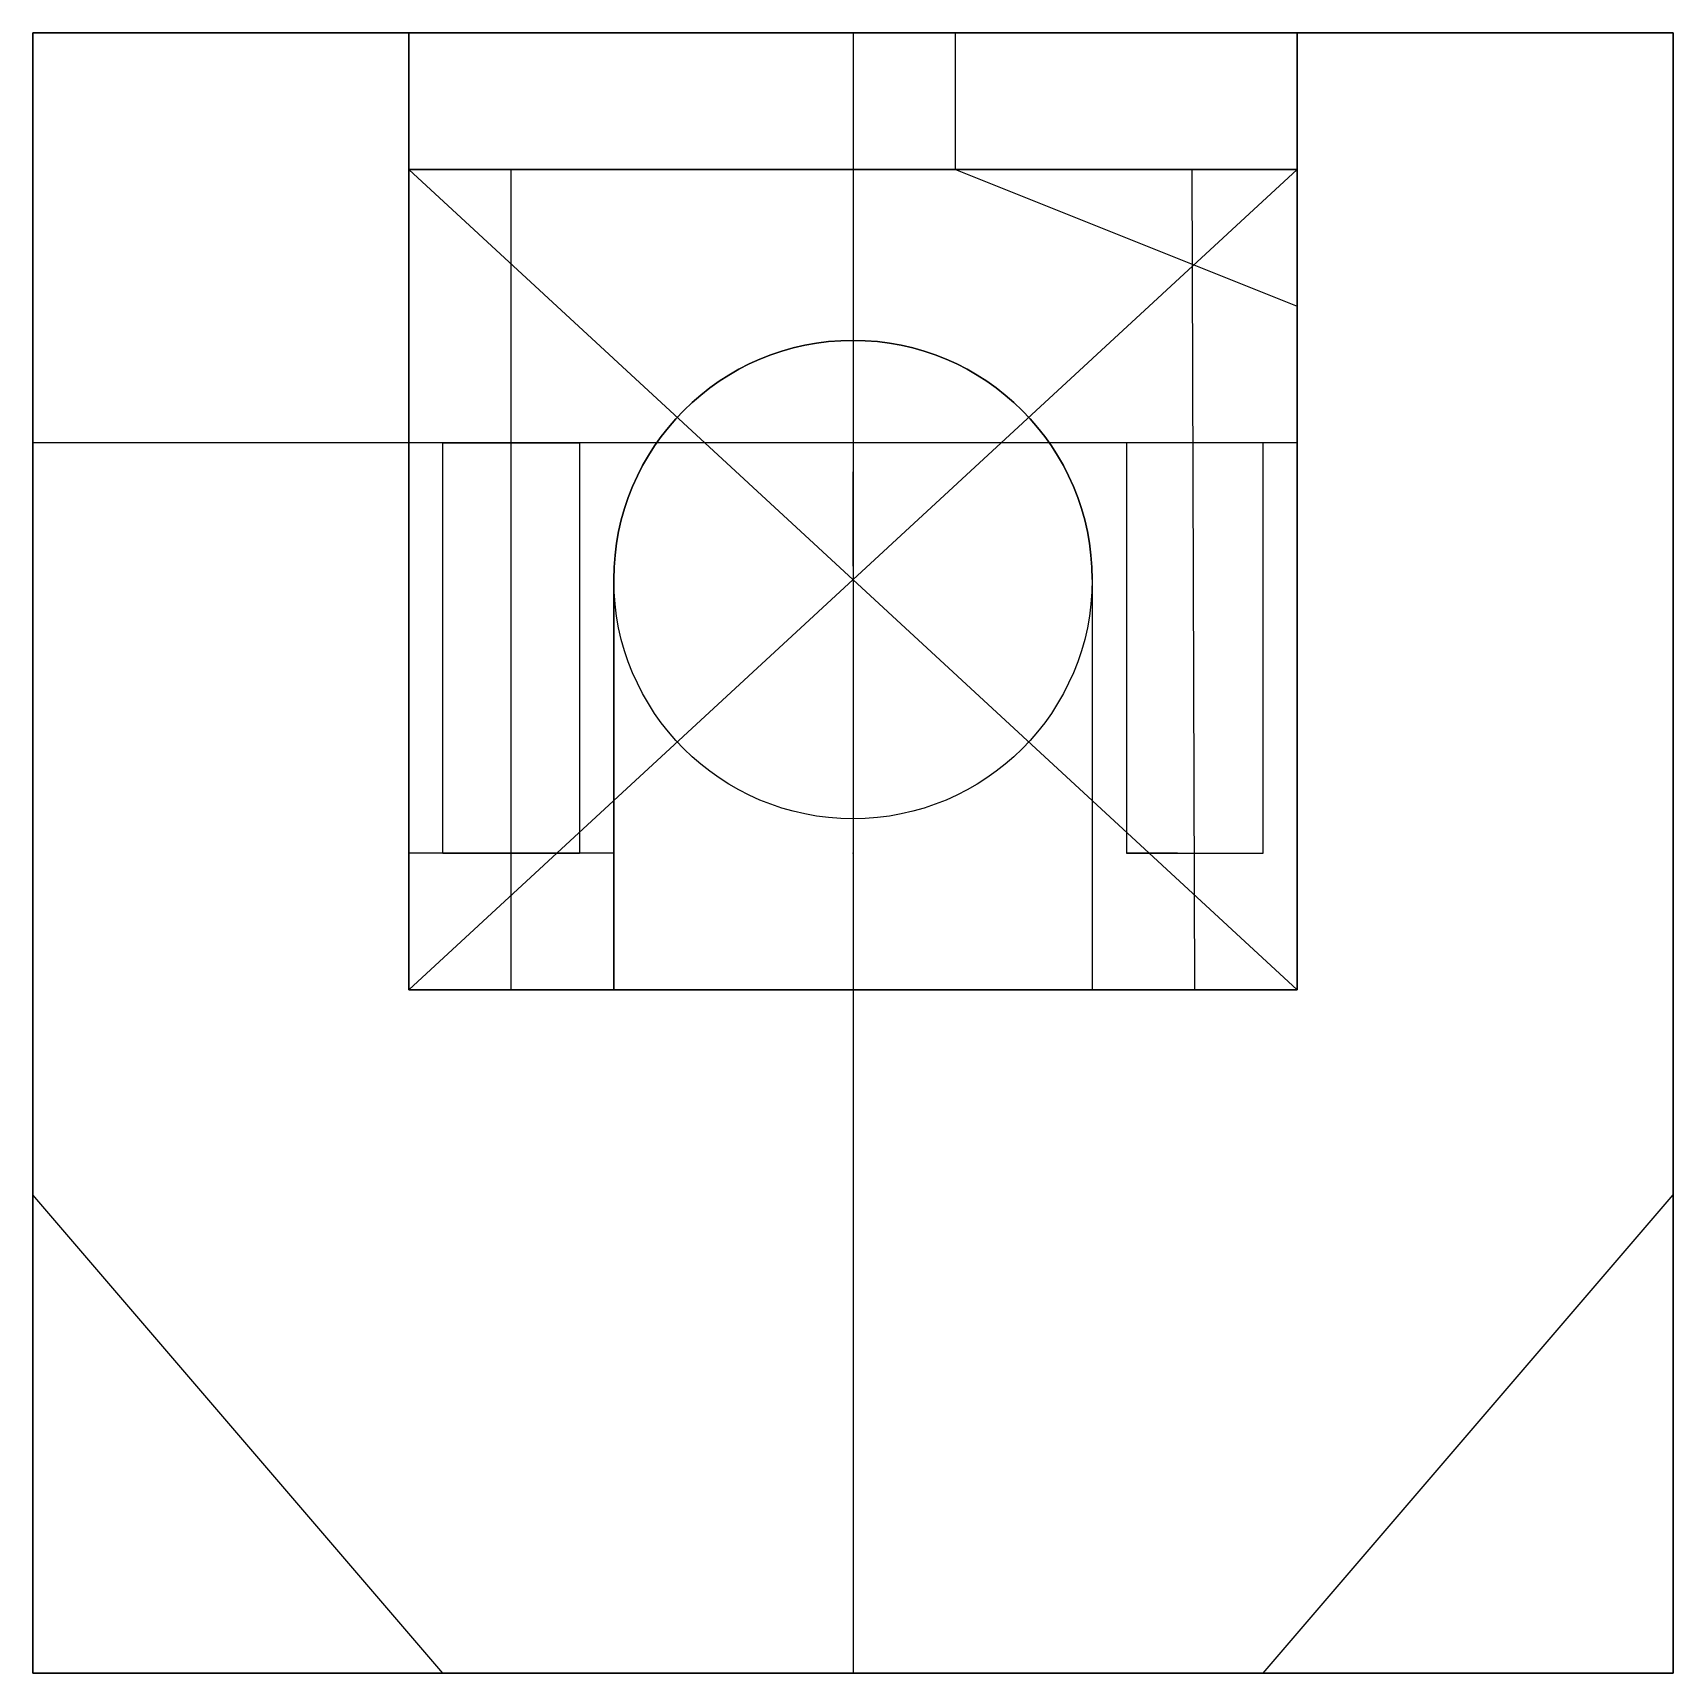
# Model space of a CAD drawing. Header units: centimetres. Extents: x -15.2 to 15.2, y -20.3 to 10.2.
import ezdxf

# ---------------------------------------------------------------- set-up
doc = ezdxf.new("R2010")
doc.units = ezdxf.units.CM
doc.header["$MEASUREMENT"] = 0
for name, color, linetype in [('Rupert Bite Guard v4_Collar Clamps', 7, 'Continuous'), ('Rupert Bite Guard v4_Collar Inset', 7, 'Continuous'), ('Rupert Bite Guard v4_Neck Plate', 7, 'Continuous'), ('Rupert Bite Guard v4_Polycarbonate Base', 7, 'Continuous'), ('Rupert Bite Guard v4_Sketch5', 7, 'Continuous')]:
    doc.layers.add(name, color=color, linetype=linetype)

msp = doc.modelspace()

# ---------------------------------------------------------------- linework, layer by layer
at = {"layer": 'Rupert Bite Guard v4_Collar Clamps'}
for p, q in [((8.255, 7.62, 2.54), (-8.255, 7.62, 2.54)), ((-8.255, 7.62, 2.54), (-8.255, -7.62, 2.54)), ((-8.255, 7.62, 2.54), (8.255, 7.62, 2.54)), ((-8.255, -7.62, 2.54), (-8.255, 7.62, 2.54)), ((-8.255, 7.62, 2.54), (8.255, 7.62, 2.54)), ((-8.255, 2.54, 2.54), (-8.255, 7.62, 2.54)), ((-6.35, -7.62, 2.54), (-6.35, 7.62, 2.54)), ((6.35, -7.62, 2.54), (6.3009, 7.62, 2.54)), ((8.255, 7.62, 2.54), (8.255, -7.62, 2.54)), ((8.255, -7.62, 2.54), (8.255, 7.62, 2.54)), ((8.255, 7.62, 2.54), (8.255, 2.54, 2.54)), ((8.255, 2.54, 2.54), (-8.255, 2.54, 2.54)), ((-7.62, 2.54, 2.54), (-5.08, 2.54, 2.54)), ((-7.62, -5.08, 2.54), (-7.62, 2.54, 2.54)), ((-5.08, 2.54, 2.54), (-5.08, -5.08, 2.54)), ((7.62, 2.54, 2.54), (5.08, 2.54, 2.54)), ((5.08, 2.54, 2.54), (5.08, -5.08, 2.54)), ((7.62, -5.08, 2.54), (7.62, 2.54, 2.54)), ((0, 0.25, 2.54), (0, 2, 2.54)), ((-4.445, -7.62, 2.54), (-4.445, 0, 2.54)), ((4.445, 0, 2.54), (4.445, -7.62, 2.54)), ((-4.445, -5.08, 2.54), (-8.255, -5.08, 2.54)), ((-8.255, -5.08, 2.54), (-8.255, -7.62, 2.54)), ((-5.08, -5.08, 2.54), (-7.62, -5.08, 2.54)), ((-4.445, -7.62, 2.54), (-4.445, -5.08, 2.54)), ((5.08, -5.08, 2.54), (7.62, -5.08, 2.54)), ((8.255, -7.62, 2.54), (-8.255, -7.62, 2.54)), ((-8.255, -7.62, 2.54), (-4.445, -7.62, 2.54)), ((-8.255, -7.62, 2.54), (-4.445, -7.62, 2.54)), ((4.445, -7.62, 2.54), (8.255, -7.62, 2.54))]:
    msp.add_line(p, q, dxfattribs=at)
msp.add_arc((0, 0, 2.54), 4.445, 0, 180, dxfattribs=at)
msp.add_point((0, 0, 2.54), dxfattribs=at)
at = {"layer": 'Rupert Bite Guard v4_Collar Inset'}
for p, q in [((-7.62, -5.08, 2.54), (-5.08, -5.08, 2.54)), ((-5.08, -5.08, 5.08), (-7.62, -5.08, 5.08)), ((-7.62, -5.08, 5.08), (-7.62, -5.08, 2.54)), ((-5.08, -5.08, 2.54), (-6.0325, -5.08, 2.54)), ((-6.0325, -5.08, 3.81), (-5.08, -5.08, 3.81)), ((-6.0325, -5.08, 2.54), (-6.0325, -5.08, 3.81)), ((-5.08, -5.08, 2.54), (-5.08, -5.08, 5.08)), ((-5.08, -5.08, 3.81), (-5.08, -5.08, 2.54)), ((0, -5.08), (0, -5.08, 6.35)), ((5.08, -5.08, 2.54), (6.0325, -5.08, 2.54)), ((5.08, -5.08, 3.81), (5.08, -5.08, 2.54)), ((6.0325, -5.08, 3.81), (5.08, -5.08, 3.81)), ((6.0325, -5.08, 2.54), (6.0325, -5.08, 3.81))]:
    msp.add_line(p, q, dxfattribs=at)
msp.add_point((0, -5.08), dxfattribs=at)
at = {"layer": 'Rupert Bite Guard v4_Neck Plate'}
for p, q in [((8.255, 7.62), (-8.255, 7.62)), ((-8.255, 7.62), (8.255, -7.62)), ((-8.255, 7.62), (-8.255, -7.62)), ((8.255, 7.62), (-8.255, -7.62)), ((8.255, -7.62), (8.255, 7.62)), ((4.445, 0), (4.445, -7.62)), ((-4.445, 0), (-4.445, -7.62)), ((-8.255, -7.62), (8.255, -7.62))]:
    msp.add_line(p, q, dxfattribs=at)
msp.add_circle((0, 0), 4.445, dxfattribs=at)
msp.add_point((0, 0), dxfattribs=at)
msp.add_point((0, 0), dxfattribs=at)
at = {"layer": 'Rupert Bite Guard v4_Polycarbonate Base'}
for p, q in [((-15.24, 10.16), (15.24, 10.16)), ((-15.24, -20.32), (-15.24, 10.16)), ((0, 10.16), (0, -20.32)), ((15.24, 10.16), (15.24, -20.32)), ((8.255, 7.62), (-8.255, 7.62)), ((15.24, -20.32), (-15.24, -20.32))]:
    msp.add_line(p, q, dxfattribs=at)
msp.add_point((0, 0), dxfattribs=at)
at = {"layer": 'Rupert Bite Guard v4_Sketch5'}
for p, q in [((-15.24, 10.16, 2.8575), (-15.24, -20.32, 2.8575)), ((-15.24, 2.54, 2.8575), (-15.24, 10.16, 2.8575)), ((15.24, 10.16, 2.8575), (-15.24, 10.16, 2.8575)), ((-15.24, 10.16, 2.8575), (-8.255, 10.16, 2.8575)), ((-8.255, 7.62, 2.8575), (-8.255, 10.16, 2.8575)), ((-8.255, 10.16, 2.8575), (-8.255, 2.54, 2.8575)), ((1.905, 7.62, 2.8575), (1.905, 10.16, 2.8575)), ((1.905, 10.16, 2.8575), (8.255, 10.16, 2.8575)), ((8.255, 7.62, 2.8575), (8.255, 10.16, 2.8575)), ((8.255, 10.16, 2.8575), (8.255, 7.62, 2.8575)), ((15.24, -20.32, 2.8575), (15.24, 10.16, 2.8575)), ((-8.255, 7.62, 2.8575), (-8.255, -7.62, 2.8575)), ((8.255, 7.62, 2.8575), (-8.255, 7.62, 2.8575)), ((-8.255, 7.62, 2.8575), (8.255, -7.62, 2.8575)), ((8.255, 7.62, 2.8575), (-8.255, -7.62, 2.8575)), ((8.255, 7.62, 2.8575), (1.905, 7.62, 2.8575)), ((1.905, 7.62, 2.8575), (8.255, 5.08, 2.8575)), ((8.255, -7.62, 2.8575), (8.255, 7.62, 2.8575)), ((-8.255, 2.54, 2.8575), (-15.24, 2.54, 2.8575)), ((0, 0.25, 2.8575), (0, 2, 2.8575)), ((-8.255, -7.62, 2.8575), (8.255, -7.62, 2.8575)), ((-7.62, -20.32, 2.8575), (-15.24, -11.43, 2.8575)), ((7.62, -20.32, 2.8575), (15.24, -11.43, 2.8575)), ((-15.24, -20.32, 2.8575), (15.24, -20.32, 2.8575))]:
    msp.add_line(p, q, dxfattribs=at)
msp.add_point((0, 0, 2.8575), dxfattribs=at)
msp.add_point((0, 0, 2.8575), dxfattribs=at)

doc.saveas('drawing.dxf')
